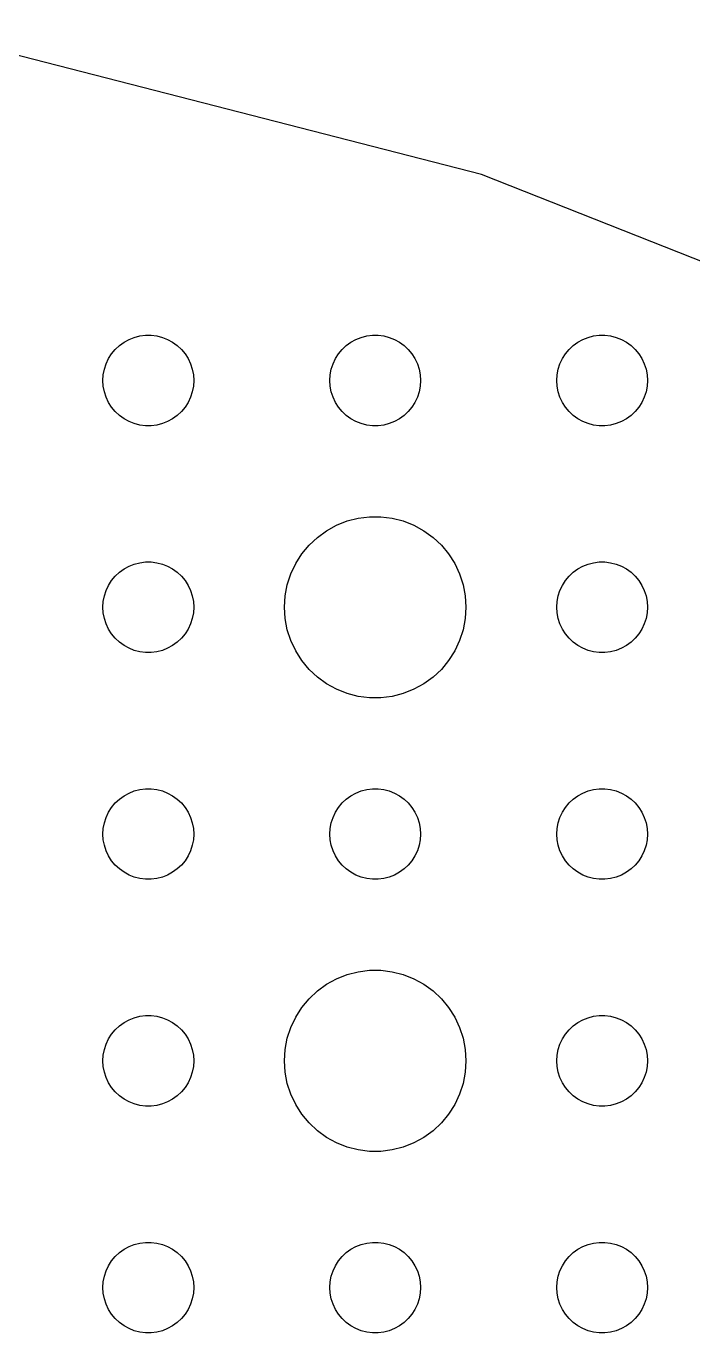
# Model space of a CAD drawing. Header units: metres. Extents: x -157 to 157, y -157 to 157.
# Drawn here: x 33.46 to 55.5, y 111 to 154.22 of the extents above; entities that cross this region are included whole.
import ezdxf

# ---------------------------------------------------------------- set-up
doc = ezdxf.new("R2010")
doc.units = ezdxf.units.M

msp = doc.modelspace()

# ---------------------------------------------------------------- linework, layer by layer
for p, q in [((48.5157, 149.316), (29.4189, 154.219)), ((66.8474, 142.058), (48.5157, 149.316)), ((36.8613, 143.857), (37.0365, 143.927)), ((37.0365, 143.927), (37.2189, 143.973)), ((37.2189, 143.973), (37.4058, 143.997)), ((37.4058, 143.997), (37.5942, 143.997)), ((37.5942, 143.997), (37.7811, 143.973)), ((37.7811, 143.973), (37.9635, 143.927)), ((37.9635, 143.927), (38.1387, 143.857)), ((44.3613, 143.857), (44.5365, 143.927)), ((44.5365, 143.927), (44.7189, 143.973)), ((44.7189, 143.973), (44.9058, 143.997)), ((44.9058, 143.997), (45.0942, 143.997)), ((45.0942, 143.997), (45.2811, 143.973)), ((45.2811, 143.973), (45.4635, 143.927)), ((45.4635, 143.927), (45.6387, 143.857)), ((51.8613, 143.857), (52.0365, 143.927)), ((52.0365, 143.927), (52.2189, 143.973)), ((52.2189, 143.973), (52.4058, 143.997)), ((52.4058, 143.997), (52.5942, 143.997)), ((52.5942, 143.997), (52.7811, 143.973)), ((52.7811, 143.973), (52.9635, 143.927)), ((52.9635, 143.927), (53.1387, 143.857)), ((36.2865, 143.382), (36.4065, 143.527)), ((36.4065, 143.527), (36.5439, 143.656)), ((36.5439, 143.656), (36.6963, 143.766)), ((36.6963, 143.766), (36.8613, 143.857)), ((38.1387, 143.857), (38.3037, 143.766)), ((38.3037, 143.766), (38.4561, 143.656)), ((38.4561, 143.656), (38.5934, 143.527)), ((38.5934, 143.527), (38.7135, 143.382)), ((43.7865, 143.382), (43.9065, 143.527)), ((43.9065, 143.527), (44.0439, 143.656)), ((44.0439, 143.656), (44.1963, 143.766)), ((44.1963, 143.766), (44.3613, 143.857)), ((45.6387, 143.857), (45.8037, 143.766)), ((45.8037, 143.766), (45.9561, 143.656)), ((45.9561, 143.656), (46.0934, 143.527)), ((46.0934, 143.527), (46.2135, 143.382)), ((51.2865, 143.382), (51.4065, 143.527)), ((51.4065, 143.527), (51.5439, 143.656)), ((51.5439, 143.656), (51.6963, 143.766)), ((51.6963, 143.766), (51.8613, 143.857)), ((53.1387, 143.857), (53.3037, 143.766)), ((53.3037, 143.766), (53.4561, 143.656)), ((53.4561, 143.656), (53.5934, 143.527)), ((53.5934, 143.527), (53.7135, 143.382)), ((36.0471, 142.873), (36.1053, 143.052)), ((36.1053, 143.052), (36.1855, 143.223)), ((36.1855, 143.223), (36.2865, 143.382)), ((38.7135, 143.382), (38.8145, 143.223)), ((38.8145, 143.223), (38.8947, 143.052)), ((38.8947, 143.052), (38.9529, 142.873)), ((43.5471, 142.873), (43.6053, 143.052)), ((43.6053, 143.052), (43.6855, 143.223)), ((43.6855, 143.223), (43.7865, 143.382)), ((46.2135, 143.382), (46.3145, 143.223)), ((46.3145, 143.223), (46.3947, 143.052)), ((46.3947, 143.052), (46.4529, 142.873)), ((51.0471, 142.873), (51.1053, 143.052)), ((51.1053, 143.052), (51.1855, 143.223)), ((51.1855, 143.223), (51.2865, 143.382)), ((53.7135, 143.382), (53.8145, 143.223)), ((53.8145, 143.223), (53.8947, 143.052)), ((53.8947, 143.052), (53.9529, 142.873)), ((36, 142.5), (36.0118, 142.688)), ((36.0118, 142.688), (36.0471, 142.873)), ((38.9529, 142.873), (38.9882, 142.688)), ((38.9882, 142.688), (39, 142.5)), ((43.5, 142.5), (43.5118, 142.688)), ((43.5118, 142.688), (43.5471, 142.873)), ((46.4529, 142.873), (46.4882, 142.688)), ((46.4882, 142.688), (46.5, 142.5)), ((51, 142.5), (51.0118, 142.688)), ((51.0118, 142.688), (51.0471, 142.873)), ((53.9529, 142.873), (53.9882, 142.688)), ((53.9882, 142.688), (54, 142.5)), ((36.0118, 142.312), (36, 142.5)), ((36.0471, 142.127), (36.0118, 142.312)), ((38.9882, 142.312), (38.9529, 142.127)), ((39, 142.5), (38.9882, 142.312)), ((43.5118, 142.312), (43.5, 142.5)), ((43.5471, 142.127), (43.5118, 142.312)), ((46.4882, 142.312), (46.4529, 142.127)), ((46.5, 142.5), (46.4882, 142.312)), ((51.0118, 142.312), (51, 142.5)), ((51.0471, 142.127), (51.0118, 142.312)), ((53.9882, 142.312), (53.9529, 142.127)), ((54, 142.5), (53.9882, 142.312)), ((36.1053, 141.948), (36.0471, 142.127)), ((36.1855, 141.777), (36.1053, 141.948)), ((36.2865, 141.618), (36.1855, 141.777)), ((38.8145, 141.777), (38.7135, 141.618)), ((38.8947, 141.948), (38.8145, 141.777)), ((38.9529, 142.127), (38.8947, 141.948)), ((43.6053, 141.948), (43.5471, 142.127)), ((43.6855, 141.777), (43.6053, 141.948)), ((43.7865, 141.618), (43.6855, 141.777)), ((46.3145, 141.777), (46.2135, 141.618)), ((46.3947, 141.948), (46.3145, 141.777)), ((46.4529, 142.127), (46.3947, 141.948)), ((51.1053, 141.948), (51.0471, 142.127)), ((51.1855, 141.777), (51.1053, 141.948)), ((51.2865, 141.618), (51.1855, 141.777)), ((53.8145, 141.777), (53.7135, 141.618)), ((53.8947, 141.948), (53.8145, 141.777)), ((53.9529, 142.127), (53.8947, 141.948)), ((36.4065, 141.473), (36.2865, 141.618)), ((36.5439, 141.344), (36.4065, 141.473)), ((36.6963, 141.234), (36.5439, 141.344)), ((38.4561, 141.344), (38.3037, 141.234)), ((38.5934, 141.473), (38.4561, 141.344)), ((38.7135, 141.618), (38.5934, 141.473)), ((43.9065, 141.473), (43.7865, 141.618)), ((44.0439, 141.344), (43.9065, 141.473)), ((44.1963, 141.234), (44.0439, 141.344)), ((45.9561, 141.344), (45.8037, 141.234)), ((46.0934, 141.473), (45.9561, 141.344)), ((46.2135, 141.618), (46.0934, 141.473)), ((51.4065, 141.473), (51.2865, 141.618)), ((51.5439, 141.344), (51.4065, 141.473)), ((51.6963, 141.234), (51.5439, 141.344)), ((53.4561, 141.344), (53.3037, 141.234)), ((53.5934, 141.473), (53.4561, 141.344)), ((53.7135, 141.618), (53.5934, 141.473)), ((36.8613, 141.143), (36.6963, 141.234)), ((37.0365, 141.073), (36.8613, 141.143)), ((37.2189, 141.027), (37.0365, 141.073)), ((37.4058, 141.003), (37.2189, 141.027)), ((37.5942, 141.003), (37.4058, 141.003)), ((37.7811, 141.027), (37.5942, 141.003)), ((37.9635, 141.073), (37.7811, 141.027)), ((38.1387, 141.143), (37.9635, 141.073)), ((38.3037, 141.234), (38.1387, 141.143)), ((44.3613, 141.143), (44.1963, 141.234)), ((44.5365, 141.073), (44.3613, 141.143)), ((44.7189, 141.027), (44.5365, 141.073)), ((44.9058, 141.003), (44.7189, 141.027)), ((45.0942, 141.003), (44.9058, 141.003)), ((45.2811, 141.027), (45.0942, 141.003)), ((45.4635, 141.073), (45.2811, 141.027)), ((45.6387, 141.143), (45.4635, 141.073)), ((45.8037, 141.234), (45.6387, 141.143)), ((51.8613, 141.143), (51.6963, 141.234)), ((52.0365, 141.073), (51.8613, 141.143)), ((52.2189, 141.027), (52.0365, 141.073)), ((52.4058, 141.003), (52.2189, 141.027)), ((52.5942, 141.003), (52.4058, 141.003)), ((52.7811, 141.027), (52.5942, 141.003)), ((52.9635, 141.073), (52.7811, 141.027)), ((53.1387, 141.143), (52.9635, 141.073)), ((53.3037, 141.234), (53.1387, 141.143)), ((44.0729, 137.853), (44.4379, 137.947)), ((44.4379, 137.947), (44.8116, 137.994)), ((44.8116, 137.994), (45.1884, 137.994)), ((45.1884, 137.994), (45.5621, 137.947)), ((45.5621, 137.947), (45.927, 137.853)), ((43.0877, 137.312), (43.3925, 137.533)), ((43.3925, 137.533), (43.7227, 137.714)), ((43.7227, 137.714), (44.0729, 137.853)), ((45.927, 137.853), (46.2773, 137.714)), ((46.2773, 137.714), (46.6075, 137.533)), ((46.6075, 137.533), (46.9123, 137.312)), ((42.5729, 136.763), (42.8131, 137.054)), ((42.8131, 137.054), (43.0877, 137.312)), ((46.9123, 137.312), (47.1869, 137.054)), ((47.1869, 137.054), (47.427, 136.763)), ((42.3711, 136.445), (42.5729, 136.763)), ((47.427, 136.763), (47.6289, 136.445)), ((36.4065, 136.027), (36.5439, 136.156)), ((36.5439, 136.156), (36.6963, 136.266)), ((36.6963, 136.266), (36.8613, 136.357)), ((36.8613, 136.357), (37.0365, 136.427)), ((37.0365, 136.427), (37.2189, 136.473)), ((37.2189, 136.473), (37.4058, 136.497)), ((37.4058, 136.497), (37.5942, 136.497)), ((37.5942, 136.497), (37.7811, 136.473)), ((37.7811, 136.473), (37.9635, 136.427)), ((37.9635, 136.427), (38.1387, 136.357)), ((38.1387, 136.357), (38.3037, 136.266)), ((38.3037, 136.266), (38.4561, 136.156)), ((38.4561, 136.156), (38.5934, 136.027)), ((42.2107, 136.104), (42.3711, 136.445)), ((47.6289, 136.445), (47.7893, 136.104)), ((51.4065, 136.027), (51.5439, 136.156)), ((51.5439, 136.156), (51.6963, 136.266)), ((51.6963, 136.266), (51.8613, 136.357)), ((51.8613, 136.357), (52.0365, 136.427)), ((52.0365, 136.427), (52.2189, 136.473)), ((52.2189, 136.473), (52.4058, 136.497)), ((52.4058, 136.497), (52.5942, 136.497)), ((52.5942, 136.497), (52.7811, 136.473)), ((52.7811, 136.473), (52.9635, 136.427)), ((52.9635, 136.427), (53.1387, 136.357)), ((53.1387, 136.357), (53.3037, 136.266)), ((53.3037, 136.266), (53.4561, 136.156)), ((53.4561, 136.156), (53.5934, 136.027)), ((36.1053, 135.552), (36.1855, 135.723)), ((36.1855, 135.723), (36.2865, 135.882)), ((36.2865, 135.882), (36.4065, 136.027)), ((38.5934, 136.027), (38.7135, 135.882)), ((38.7135, 135.882), (38.8145, 135.723)), ((38.8145, 135.723), (38.8947, 135.552)), ((42.0237, 135.376), (42.0942, 135.746)), ((42.0942, 135.746), (42.2107, 136.104)), ((47.7893, 136.104), (47.9057, 135.746)), ((47.9057, 135.746), (47.9763, 135.376)), ((51.1053, 135.552), (51.1855, 135.723)), ((51.1855, 135.723), (51.2865, 135.882)), ((51.2865, 135.882), (51.4065, 136.027)), ((53.5934, 136.027), (53.7135, 135.882)), ((53.7135, 135.882), (53.8145, 135.723)), ((53.8145, 135.723), (53.8947, 135.552)), ((36.0118, 135.188), (36.0471, 135.373)), ((36.0471, 135.373), (36.1053, 135.552)), ((38.8947, 135.552), (38.9529, 135.373)), ((38.9529, 135.373), (38.9882, 135.188)), ((42, 135), (42.0237, 135.376)), ((47.9763, 135.376), (48, 135)), ((51.0118, 135.188), (51.0471, 135.373)), ((51.0471, 135.373), (51.1053, 135.552)), ((53.8947, 135.552), (53.9529, 135.373)), ((53.9529, 135.373), (53.9882, 135.188)), ((36, 135), (36.0118, 135.188)), ((36.0118, 134.812), (36, 135)), ((38.9882, 135.188), (39, 135)), ((39, 135), (38.9882, 134.812)), ((42.0237, 134.624), (42, 135)), ((48, 135), (47.9763, 134.624)), ((51, 135), (51.0118, 135.188)), ((51.0118, 134.812), (51, 135)), ((53.9882, 135.188), (54, 135)), ((54, 135), (53.9882, 134.812)), ((36.0471, 134.627), (36.0118, 134.812)), ((36.1053, 134.448), (36.0471, 134.627)), ((36.1855, 134.277), (36.1053, 134.448)), ((38.8947, 134.448), (38.8145, 134.277)), ((38.9529, 134.627), (38.8947, 134.448)), ((38.9882, 134.812), (38.9529, 134.627)), ((42.0942, 134.254), (42.0237, 134.624)), ((47.9763, 134.624), (47.9057, 134.254)), ((51.0471, 134.627), (51.0118, 134.812)), ((51.1053, 134.448), (51.0471, 134.627)), ((51.1855, 134.277), (51.1053, 134.448)), ((53.8947, 134.448), (53.8145, 134.277)), ((53.9529, 134.627), (53.8947, 134.448)), ((53.9882, 134.812), (53.9529, 134.627)), ((36.2865, 134.118), (36.1855, 134.277)), ((36.4065, 133.973), (36.2865, 134.118)), ((36.5439, 133.844), (36.4065, 133.973)), ((38.5934, 133.973), (38.4561, 133.844)), ((38.7135, 134.118), (38.5934, 133.973)), ((38.8145, 134.277), (38.7135, 134.118)), ((42.2107, 133.896), (42.0942, 134.254)), ((47.9057, 134.254), (47.7893, 133.896)), ((51.2865, 134.118), (51.1855, 134.277)), ((51.4065, 133.973), (51.2865, 134.118)), ((51.5439, 133.844), (51.4065, 133.973)), ((53.5934, 133.973), (53.4561, 133.844)), ((53.7135, 134.118), (53.5934, 133.973)), ((53.8145, 134.277), (53.7135, 134.118)), ((36.6963, 133.734), (36.5439, 133.844)), ((36.8613, 133.643), (36.6963, 133.734)), ((37.0365, 133.573), (36.8613, 133.643)), ((37.2189, 133.527), (37.0365, 133.573)), ((37.9635, 133.573), (37.7811, 133.527)), ((38.1387, 133.643), (37.9635, 133.573)), ((38.3037, 133.734), (38.1387, 133.643)), ((38.4561, 133.844), (38.3037, 133.734)), ((42.3711, 133.555), (42.2107, 133.896)), ((42.5729, 133.237), (42.3711, 133.555)), ((47.6289, 133.555), (47.427, 133.237)), ((47.7893, 133.896), (47.6289, 133.555)), ((51.6963, 133.734), (51.5439, 133.844)), ((51.8613, 133.643), (51.6963, 133.734)), ((52.0365, 133.573), (51.8613, 133.643)), ((52.2189, 133.527), (52.0365, 133.573)), ((52.9635, 133.573), (52.7811, 133.527)), ((53.1387, 133.643), (52.9635, 133.573)), ((53.3037, 133.734), (53.1387, 133.643)), ((53.4561, 133.844), (53.3037, 133.734)), ((37.4058, 133.503), (37.2189, 133.527)), ((37.5942, 133.503), (37.4058, 133.503)), ((37.7811, 133.527), (37.5942, 133.503)), ((42.8131, 132.946), (42.5729, 133.237)), ((47.427, 133.237), (47.1869, 132.946)), ((52.4058, 133.503), (52.2189, 133.527)), ((52.5942, 133.503), (52.4058, 133.503)), ((52.7811, 133.527), (52.5942, 133.503)), ((43.0877, 132.688), (42.8131, 132.946)), ((43.3925, 132.467), (43.0877, 132.688)), ((46.9123, 132.688), (46.6075, 132.467)), ((47.1869, 132.946), (46.9123, 132.688)), ((43.7227, 132.286), (43.3925, 132.467)), ((44.0729, 132.147), (43.7227, 132.286)), ((46.2773, 132.286), (45.927, 132.147)), ((46.6075, 132.467), (46.2773, 132.286)), ((44.4379, 132.053), (44.0729, 132.147)), ((44.8116, 132.006), (44.4379, 132.053)), ((45.1884, 132.006), (44.8116, 132.006)), ((45.5621, 132.053), (45.1884, 132.006)), ((45.927, 132.147), (45.5621, 132.053)), ((36.6963, 128.766), (36.8613, 128.857)), ((36.8613, 128.857), (37.0365, 128.927)), ((37.0365, 128.927), (37.2189, 128.973)), ((37.2189, 128.973), (37.4058, 128.997)), ((37.4058, 128.997), (37.5942, 128.997)), ((37.5942, 128.997), (37.7811, 128.973)), ((37.7811, 128.973), (37.9635, 128.927)), ((37.9635, 128.927), (38.1387, 128.857)), ((38.1387, 128.857), (38.3037, 128.766)), ((44.1963, 128.766), (44.3613, 128.857)), ((44.3613, 128.857), (44.5365, 128.927)), ((44.5365, 128.927), (44.7189, 128.973)), ((44.7189, 128.973), (44.9058, 128.997)), ((44.9058, 128.997), (45.0942, 128.997)), ((45.0942, 128.997), (45.2811, 128.973)), ((45.2811, 128.973), (45.4635, 128.927)), ((45.4635, 128.927), (45.6387, 128.857)), ((45.6387, 128.857), (45.8037, 128.766)), ((51.6963, 128.766), (51.8613, 128.857)), ((51.8613, 128.857), (52.0365, 128.927)), ((52.0365, 128.927), (52.2189, 128.973)), ((52.2189, 128.973), (52.4058, 128.997)), ((52.4058, 128.997), (52.5942, 128.997)), ((52.5942, 128.997), (52.7811, 128.973)), ((52.7811, 128.973), (52.9635, 128.927)), ((52.9635, 128.927), (53.1387, 128.857)), ((53.1387, 128.857), (53.3037, 128.766)), ((36.1855, 128.223), (36.2865, 128.382)), ((36.2865, 128.382), (36.4065, 128.527)), ((36.4065, 128.527), (36.5439, 128.656)), ((36.5439, 128.656), (36.6963, 128.766)), ((38.3037, 128.766), (38.4561, 128.656)), ((38.4561, 128.656), (38.5934, 128.527)), ((38.5934, 128.527), (38.7135, 128.382)), ((38.7135, 128.382), (38.8145, 128.223)), ((43.6855, 128.223), (43.7865, 128.382)), ((43.7865, 128.382), (43.9065, 128.527)), ((43.9065, 128.527), (44.0439, 128.656)), ((44.0439, 128.656), (44.1963, 128.766)), ((45.8037, 128.766), (45.9561, 128.656)), ((45.9561, 128.656), (46.0934, 128.527)), ((46.0934, 128.527), (46.2135, 128.382)), ((46.2135, 128.382), (46.3145, 128.223)), ((51.1855, 128.223), (51.2865, 128.382)), ((51.2865, 128.382), (51.4065, 128.527)), ((51.4065, 128.527), (51.5439, 128.656)), ((51.5439, 128.656), (51.6963, 128.766)), ((53.3037, 128.766), (53.4561, 128.656)), ((53.4561, 128.656), (53.5934, 128.527)), ((53.5934, 128.527), (53.7135, 128.382)), ((53.7135, 128.382), (53.8145, 128.223)), ((36.0471, 127.873), (36.1053, 128.052)), ((36.1053, 128.052), (36.1855, 128.223)), ((38.8145, 128.223), (38.8947, 128.052)), ((38.8947, 128.052), (38.9529, 127.873)), ((43.5471, 127.873), (43.6053, 128.052)), ((43.6053, 128.052), (43.6855, 128.223)), ((46.3145, 128.223), (46.3947, 128.052)), ((46.3947, 128.052), (46.4529, 127.873)), ((51.0471, 127.873), (51.1053, 128.052)), ((51.1053, 128.052), (51.1855, 128.223)), ((53.8145, 128.223), (53.8947, 128.052)), ((53.8947, 128.052), (53.9529, 127.873)), ((36, 127.5), (36.0118, 127.688)), ((36.0118, 127.312), (36, 127.5)), ((36.0118, 127.688), (36.0471, 127.873)), ((38.9529, 127.873), (38.9882, 127.688)), ((38.9882, 127.688), (39, 127.5)), ((39, 127.5), (38.9882, 127.312)), ((43.5, 127.5), (43.5118, 127.688)), ((43.5118, 127.312), (43.5, 127.5)), ((43.5118, 127.688), (43.5471, 127.873)), ((46.4529, 127.873), (46.4882, 127.688)), ((46.4882, 127.688), (46.5, 127.5)), ((46.5, 127.5), (46.4882, 127.312)), ((51, 127.5), (51.0118, 127.688)), ((51.0118, 127.312), (51, 127.5)), ((51.0118, 127.688), (51.0471, 127.873)), ((53.9529, 127.873), (53.9882, 127.688)), ((53.9882, 127.688), (54, 127.5)), ((54, 127.5), (53.9882, 127.312)), ((36.0471, 127.127), (36.0118, 127.312)), ((36.1053, 126.948), (36.0471, 127.127)), ((38.9529, 127.127), (38.8947, 126.948)), ((38.9882, 127.312), (38.9529, 127.127)), ((43.5471, 127.127), (43.5118, 127.312)), ((43.6053, 126.948), (43.5471, 127.127)), ((46.4529, 127.127), (46.3947, 126.948)), ((46.4882, 127.312), (46.4529, 127.127)), ((51.0471, 127.127), (51.0118, 127.312)), ((51.1053, 126.948), (51.0471, 127.127)), ((53.9529, 127.127), (53.8947, 126.948)), ((53.9882, 127.312), (53.9529, 127.127)), ((36.1855, 126.777), (36.1053, 126.948)), ((36.2865, 126.618), (36.1855, 126.777)), ((38.8145, 126.777), (38.7135, 126.618)), ((38.8947, 126.948), (38.8145, 126.777)), ((43.6855, 126.777), (43.6053, 126.948)), ((43.7865, 126.618), (43.6855, 126.777)), ((46.3145, 126.777), (46.2135, 126.618)), ((46.3947, 126.948), (46.3145, 126.777)), ((51.1855, 126.777), (51.1053, 126.948)), ((51.2865, 126.618), (51.1855, 126.777)), ((53.8145, 126.777), (53.7135, 126.618)), ((53.8947, 126.948), (53.8145, 126.777)), ((36.4065, 126.473), (36.2865, 126.618)), ((36.5439, 126.344), (36.4065, 126.473)), ((36.6963, 126.234), (36.5439, 126.344)), ((36.8613, 126.143), (36.6963, 126.234)), ((38.3037, 126.234), (38.1387, 126.143)), ((38.4561, 126.344), (38.3037, 126.234)), ((38.5934, 126.473), (38.4561, 126.344)), ((38.7135, 126.618), (38.5934, 126.473)), ((43.9065, 126.473), (43.7865, 126.618)), ((44.0439, 126.344), (43.9065, 126.473)), ((44.1963, 126.234), (44.0439, 126.344)), ((44.3613, 126.143), (44.1963, 126.234)), ((45.8037, 126.234), (45.6387, 126.143)), ((45.9561, 126.344), (45.8037, 126.234)), ((46.0934, 126.473), (45.9561, 126.344)), ((46.2135, 126.618), (46.0934, 126.473)), ((51.4065, 126.473), (51.2865, 126.618)), ((51.5439, 126.344), (51.4065, 126.473)), ((51.6963, 126.234), (51.5439, 126.344)), ((51.8613, 126.143), (51.6963, 126.234)), ((53.3037, 126.234), (53.1387, 126.143)), ((53.4561, 126.344), (53.3037, 126.234)), ((53.5934, 126.473), (53.4561, 126.344)), ((53.7135, 126.618), (53.5934, 126.473)), ((37.0365, 126.073), (36.8613, 126.143)), ((37.2189, 126.027), (37.0365, 126.073)), ((37.4058, 126.003), (37.2189, 126.027)), ((37.5942, 126.003), (37.4058, 126.003)), ((37.7811, 126.027), (37.5942, 126.003)), ((37.9635, 126.073), (37.7811, 126.027)), ((38.1387, 126.143), (37.9635, 126.073)), ((44.5365, 126.073), (44.3613, 126.143)), ((44.7189, 126.027), (44.5365, 126.073)), ((44.9058, 126.003), (44.7189, 126.027)), ((45.0942, 126.003), (44.9058, 126.003)), ((45.2811, 126.027), (45.0942, 126.003)), ((45.4635, 126.073), (45.2811, 126.027)), ((45.6387, 126.143), (45.4635, 126.073)), ((52.0365, 126.073), (51.8613, 126.143)), ((52.2189, 126.027), (52.0365, 126.073)), ((52.4058, 126.003), (52.2189, 126.027)), ((52.5942, 126.003), (52.4058, 126.003)), ((52.7811, 126.027), (52.5942, 126.003)), ((52.9635, 126.073), (52.7811, 126.027)), ((53.1387, 126.143), (52.9635, 126.073)), ((43.7227, 122.714), (44.0729, 122.853)), ((44.0729, 122.853), (44.4379, 122.947)), ((44.4379, 122.947), (44.8116, 122.994)), ((44.8116, 122.994), (45.1884, 122.994)), ((45.1884, 122.994), (45.5621, 122.947)), ((45.5621, 122.947), (45.927, 122.853)), ((45.927, 122.853), (46.2773, 122.714)), ((42.8131, 122.054), (43.0877, 122.312)), ((43.0877, 122.312), (43.3925, 122.533)), ((43.3925, 122.533), (43.7227, 122.714)), ((46.2773, 122.714), (46.6075, 122.533)), ((46.6075, 122.533), (46.9123, 122.312)), ((46.9123, 122.312), (47.1869, 122.054)), ((42.5729, 121.763), (42.8131, 122.054)), ((47.1869, 122.054), (47.427, 121.763)), ((37.0365, 121.427), (37.2189, 121.473)), ((37.2189, 121.473), (37.4058, 121.497)), ((37.4058, 121.497), (37.5942, 121.497)), ((37.5942, 121.497), (37.7811, 121.473)), ((37.7811, 121.473), (37.9635, 121.427)), ((42.2107, 121.104), (42.3711, 121.445)), ((42.3711, 121.445), (42.5729, 121.763)), ((47.427, 121.763), (47.6289, 121.445)), ((47.6289, 121.445), (47.7893, 121.104)), ((52.0365, 121.427), (52.2189, 121.473)), ((52.2189, 121.473), (52.4058, 121.497)), ((52.4058, 121.497), (52.5942, 121.497)), ((52.5942, 121.497), (52.7811, 121.473)), ((52.7811, 121.473), (52.9635, 121.427)), ((36.2865, 120.882), (36.4065, 121.027)), ((36.4065, 121.027), (36.5439, 121.156)), ((36.5439, 121.156), (36.6963, 121.266)), ((36.6963, 121.266), (36.8613, 121.357)), ((36.8613, 121.357), (37.0365, 121.427)), ((37.9635, 121.427), (38.1387, 121.357)), ((38.1387, 121.357), (38.3037, 121.266)), ((38.3037, 121.266), (38.4561, 121.156)), ((38.4561, 121.156), (38.5934, 121.027)), ((38.5934, 121.027), (38.7135, 120.882)), ((42.0942, 120.746), (42.2107, 121.104)), ((47.7893, 121.104), (47.9057, 120.746)), ((51.2865, 120.882), (51.4065, 121.027)), ((51.4065, 121.027), (51.5439, 121.156)), ((51.5439, 121.156), (51.6963, 121.266)), ((51.6963, 121.266), (51.8613, 121.357)), ((51.8613, 121.357), (52.0365, 121.427)), ((52.9635, 121.427), (53.1387, 121.357)), ((53.1387, 121.357), (53.3037, 121.266)), ((53.3037, 121.266), (53.4561, 121.156)), ((53.4561, 121.156), (53.5934, 121.027)), ((53.5934, 121.027), (53.7135, 120.882)), ((36.1053, 120.552), (36.1855, 120.723)), ((36.1855, 120.723), (36.2865, 120.882)), ((38.7135, 120.882), (38.8145, 120.723)), ((38.8145, 120.723), (38.8947, 120.552)), ((42.0237, 120.376), (42.0942, 120.746)), ((47.9057, 120.746), (47.9763, 120.376)), ((51.1053, 120.552), (51.1855, 120.723)), ((51.1855, 120.723), (51.2865, 120.882)), ((53.7135, 120.882), (53.8145, 120.723)), ((53.8145, 120.723), (53.8947, 120.552)), ((36, 120), (36.0118, 120.188)), ((36.0118, 120.188), (36.0471, 120.373)), ((36.0471, 120.373), (36.1053, 120.552)), ((38.8947, 120.552), (38.9529, 120.373)), ((38.9529, 120.373), (38.9882, 120.188)), ((38.9882, 120.188), (39, 120)), ((42, 120), (42.0237, 120.376)), ((47.9763, 120.376), (48, 120)), ((51, 120), (51.0118, 120.188)), ((51.0118, 120.188), (51.0471, 120.373)), ((51.0471, 120.373), (51.1053, 120.552)), ((53.8947, 120.552), (53.9529, 120.373)), ((53.9529, 120.373), (53.9882, 120.188)), ((53.9882, 120.188), (54, 120)), ((36.0118, 119.812), (36, 120)), ((36.0471, 119.627), (36.0118, 119.812)), ((38.9882, 119.812), (38.9529, 119.627)), ((39, 120), (38.9882, 119.812)), ((42.0237, 119.624), (42, 120)), ((48, 120), (47.9763, 119.624)), ((51.0118, 119.812), (51, 120)), ((51.0471, 119.627), (51.0118, 119.812)), ((53.9882, 119.812), (53.9529, 119.627)), ((54, 120), (53.9882, 119.812)), ((36.1053, 119.448), (36.0471, 119.627)), ((36.1855, 119.277), (36.1053, 119.448)), ((36.2865, 119.118), (36.1855, 119.277)), ((38.8145, 119.277), (38.7135, 119.118)), ((38.8947, 119.448), (38.8145, 119.277)), ((38.9529, 119.627), (38.8947, 119.448)), ((42.0942, 119.254), (42.0237, 119.624)), ((47.9763, 119.624), (47.9057, 119.254)), ((51.1053, 119.448), (51.0471, 119.627)), ((51.1855, 119.277), (51.1053, 119.448)), ((51.2865, 119.118), (51.1855, 119.277)), ((53.8145, 119.277), (53.7135, 119.118)), ((53.8947, 119.448), (53.8145, 119.277)), ((53.9529, 119.627), (53.8947, 119.448)), ((36.4065, 118.973), (36.2865, 119.118)), ((36.5439, 118.844), (36.4065, 118.973)), ((36.6963, 118.734), (36.5439, 118.844)), ((38.4561, 118.844), (38.3037, 118.734)), ((38.5934, 118.973), (38.4561, 118.844)), ((38.7135, 119.118), (38.5934, 118.973)), ((42.2107, 118.896), (42.0942, 119.254)), ((42.3711, 118.555), (42.2107, 118.896)), ((47.7893, 118.896), (47.6289, 118.555)), ((47.9057, 119.254), (47.7893, 118.896)), ((51.4065, 118.973), (51.2865, 119.118)), ((51.5439, 118.844), (51.4065, 118.973)), ((51.6963, 118.734), (51.5439, 118.844)), ((53.4561, 118.844), (53.3037, 118.734)), ((53.5934, 118.973), (53.4561, 118.844)), ((53.7135, 119.118), (53.5934, 118.973)), ((36.8613, 118.643), (36.6963, 118.734)), ((37.0365, 118.573), (36.8613, 118.643)), ((37.2189, 118.527), (37.0365, 118.573)), ((37.4058, 118.503), (37.2189, 118.527)), ((37.5942, 118.503), (37.4058, 118.503)), ((37.7811, 118.527), (37.5942, 118.503)), ((37.9635, 118.573), (37.7811, 118.527)), ((38.1387, 118.643), (37.9635, 118.573)), ((38.3037, 118.734), (38.1387, 118.643)), ((42.5729, 118.237), (42.3711, 118.555)), ((47.6289, 118.555), (47.427, 118.237)), ((51.8613, 118.643), (51.6963, 118.734)), ((52.0365, 118.573), (51.8613, 118.643)), ((52.2189, 118.527), (52.0365, 118.573)), ((52.4058, 118.503), (52.2189, 118.527)), ((52.5942, 118.503), (52.4058, 118.503)), ((52.7811, 118.527), (52.5942, 118.503)), ((52.9635, 118.573), (52.7811, 118.527)), ((53.1387, 118.643), (52.9635, 118.573)), ((53.3037, 118.734), (53.1387, 118.643)), ((42.8131, 117.946), (42.5729, 118.237)), ((47.427, 118.237), (47.1869, 117.946)), ((43.0877, 117.688), (42.8131, 117.946)), ((43.3925, 117.467), (43.0877, 117.688)), ((46.9123, 117.688), (46.6075, 117.467)), ((47.1869, 117.946), (46.9123, 117.688)), ((43.7227, 117.286), (43.3925, 117.467)), ((44.0729, 117.147), (43.7227, 117.286)), ((44.4379, 117.053), (44.0729, 117.147)), ((45.927, 117.147), (45.5621, 117.053)), ((46.2773, 117.286), (45.927, 117.147)), ((46.6075, 117.467), (46.2773, 117.286)), ((44.8116, 117.006), (44.4379, 117.053)), ((45.1884, 117.006), (44.8116, 117.006)), ((45.5621, 117.053), (45.1884, 117.006)), ((36.5439, 113.656), (36.6963, 113.766)), ((36.6963, 113.766), (36.8613, 113.857)), ((36.8613, 113.857), (37.0365, 113.927)), ((37.0365, 113.927), (37.2189, 113.973)), ((37.2189, 113.973), (37.4058, 113.997)), ((37.4058, 113.997), (37.5942, 113.997)), ((37.5942, 113.997), (37.7811, 113.973)), ((37.7811, 113.973), (37.9635, 113.927)), ((37.9635, 113.927), (38.1387, 113.857)), ((38.1387, 113.857), (38.3037, 113.766)), ((38.3037, 113.766), (38.4561, 113.656)), ((44.0439, 113.656), (44.1963, 113.766)), ((44.1963, 113.766), (44.3613, 113.857)), ((44.3613, 113.857), (44.5365, 113.927)), ((44.5365, 113.927), (44.7189, 113.973)), ((44.7189, 113.973), (44.9058, 113.997)), ((44.9058, 113.997), (45.0942, 113.997)), ((45.0942, 113.997), (45.2811, 113.973)), ((45.2811, 113.973), (45.4635, 113.927)), ((45.4635, 113.927), (45.6387, 113.857)), ((45.6387, 113.857), (45.8037, 113.766)), ((45.8037, 113.766), (45.9561, 113.656)), ((51.5439, 113.656), (51.6963, 113.766)), ((51.6963, 113.766), (51.8613, 113.857)), ((51.8613, 113.857), (52.0365, 113.927)), ((52.0365, 113.927), (52.2189, 113.973)), ((52.2189, 113.973), (52.4058, 113.997)), ((52.4058, 113.997), (52.5942, 113.997)), ((52.5942, 113.997), (52.7811, 113.973)), ((52.7811, 113.973), (52.9635, 113.927)), ((52.9635, 113.927), (53.1387, 113.857)), ((53.1387, 113.857), (53.3037, 113.766)), ((53.3037, 113.766), (53.4561, 113.656)), ((36.1855, 113.223), (36.2865, 113.382)), ((36.2865, 113.382), (36.4065, 113.527)), ((36.4065, 113.527), (36.5439, 113.656)), ((38.4561, 113.656), (38.5934, 113.527)), ((38.5934, 113.527), (38.7135, 113.382)), ((38.7135, 113.382), (38.8145, 113.223)), ((43.6855, 113.223), (43.7865, 113.382)), ((43.7865, 113.382), (43.9065, 113.527)), ((43.9065, 113.527), (44.0439, 113.656)), ((45.9561, 113.656), (46.0934, 113.527)), ((46.0934, 113.527), (46.2135, 113.382)), ((46.2135, 113.382), (46.3145, 113.223)), ((51.1855, 113.223), (51.2865, 113.382)), ((51.2865, 113.382), (51.4065, 113.527)), ((51.4065, 113.527), (51.5439, 113.656)), ((53.4561, 113.656), (53.5934, 113.527)), ((53.5934, 113.527), (53.7135, 113.382)), ((53.7135, 113.382), (53.8145, 113.223)), ((36.0118, 112.688), (36.0471, 112.873)), ((36.0471, 112.873), (36.1053, 113.052)), ((36.1053, 113.052), (36.1855, 113.223)), ((38.8145, 113.223), (38.8947, 113.052)), ((38.8947, 113.052), (38.9529, 112.873)), ((38.9529, 112.873), (38.9882, 112.688)), ((43.5118, 112.688), (43.5471, 112.873)), ((43.5471, 112.873), (43.6053, 113.052)), ((43.6053, 113.052), (43.6855, 113.223)), ((46.3145, 113.223), (46.3947, 113.052)), ((46.3947, 113.052), (46.4529, 112.873)), ((46.4529, 112.873), (46.4882, 112.688)), ((51.0118, 112.688), (51.0471, 112.873)), ((51.0471, 112.873), (51.1053, 113.052)), ((51.1053, 113.052), (51.1855, 113.223)), ((53.8145, 113.223), (53.8947, 113.052)), ((53.8947, 113.052), (53.9529, 112.873)), ((53.9529, 112.873), (53.9882, 112.688)), ((36, 112.5), (36.0118, 112.688)), ((36.0118, 112.312), (36, 112.5)), ((38.9882, 112.688), (39, 112.5)), ((39, 112.5), (38.9882, 112.312)), ((43.5, 112.5), (43.5118, 112.688)), ((43.5118, 112.312), (43.5, 112.5)), ((46.4882, 112.688), (46.5, 112.5)), ((46.5, 112.5), (46.4882, 112.312)), ((51, 112.5), (51.0118, 112.688)), ((51.0118, 112.312), (51, 112.5)), ((53.9882, 112.688), (54, 112.5)), ((54, 112.5), (53.9882, 112.312)), ((36.0471, 112.127), (36.0118, 112.312)), ((36.1053, 111.948), (36.0471, 112.127)), ((36.1855, 111.777), (36.1053, 111.948)), ((38.8947, 111.948), (38.8145, 111.777)), ((38.9529, 112.127), (38.8947, 111.948)), ((38.9882, 112.312), (38.9529, 112.127)), ((43.5471, 112.127), (43.5118, 112.312)), ((43.6053, 111.948), (43.5471, 112.127)), ((43.6855, 111.777), (43.6053, 111.948)), ((46.3947, 111.948), (46.3145, 111.777)), ((46.4529, 112.127), (46.3947, 111.948)), ((46.4882, 112.312), (46.4529, 112.127)), ((51.0471, 112.127), (51.0118, 112.312)), ((51.1053, 111.948), (51.0471, 112.127)), ((51.1855, 111.777), (51.1053, 111.948)), ((53.8947, 111.948), (53.8145, 111.777)), ((53.9529, 112.127), (53.8947, 111.948)), ((53.9882, 112.312), (53.9529, 112.127)), ((36.2865, 111.618), (36.1855, 111.777)), ((36.4065, 111.473), (36.2865, 111.618)), ((38.7135, 111.618), (38.5934, 111.473)), ((38.8145, 111.777), (38.7135, 111.618)), ((43.7865, 111.618), (43.6855, 111.777)), ((43.9065, 111.473), (43.7865, 111.618)), ((46.2135, 111.618), (46.0934, 111.473)), ((46.3145, 111.777), (46.2135, 111.618)), ((51.2865, 111.618), (51.1855, 111.777)), ((51.4065, 111.473), (51.2865, 111.618)), ((53.7135, 111.618), (53.5934, 111.473)), ((53.8145, 111.777), (53.7135, 111.618)), ((36.5439, 111.344), (36.4065, 111.473)), ((36.6963, 111.234), (36.5439, 111.344)), ((36.8613, 111.143), (36.6963, 111.234)), ((37.0365, 111.073), (36.8613, 111.143)), ((37.2189, 111.027), (37.0365, 111.073)), ((37.9635, 111.073), (37.7811, 111.027)), ((38.1387, 111.143), (37.9635, 111.073)), ((38.3037, 111.234), (38.1387, 111.143)), ((38.4561, 111.344), (38.3037, 111.234)), ((38.5934, 111.473), (38.4561, 111.344)), ((44.0439, 111.344), (43.9065, 111.473)), ((44.1963, 111.234), (44.0439, 111.344)), ((44.3613, 111.143), (44.1963, 111.234)), ((44.5365, 111.073), (44.3613, 111.143)), ((44.7189, 111.027), (44.5365, 111.073)), ((45.4635, 111.073), (45.2811, 111.027)), ((45.6387, 111.143), (45.4635, 111.073)), ((45.8037, 111.234), (45.6387, 111.143)), ((45.9561, 111.344), (45.8037, 111.234)), ((46.0934, 111.473), (45.9561, 111.344)), ((51.5439, 111.344), (51.4065, 111.473)), ((51.6963, 111.234), (51.5439, 111.344)), ((51.8613, 111.143), (51.6963, 111.234)), ((52.0365, 111.073), (51.8613, 111.143)), ((52.2189, 111.027), (52.0365, 111.073)), ((52.9635, 111.073), (52.7811, 111.027)), ((53.1387, 111.143), (52.9635, 111.073)), ((53.3037, 111.234), (53.1387, 111.143)), ((53.4561, 111.344), (53.3037, 111.234)), ((53.5934, 111.473), (53.4561, 111.344)), ((37.4058, 111.003), (37.2189, 111.027)), ((37.5942, 111.003), (37.4058, 111.003)), ((37.7811, 111.027), (37.5942, 111.003)), ((44.9058, 111.003), (44.7189, 111.027)), ((45.0942, 111.003), (44.9058, 111.003)), ((45.2811, 111.027), (45.0942, 111.003)), ((52.4058, 111.003), (52.2189, 111.027)), ((52.5942, 111.003), (52.4058, 111.003)), ((52.7811, 111.027), (52.5942, 111.003))]:
    msp.add_line(p, q)

doc.saveas('drawing.dxf')
